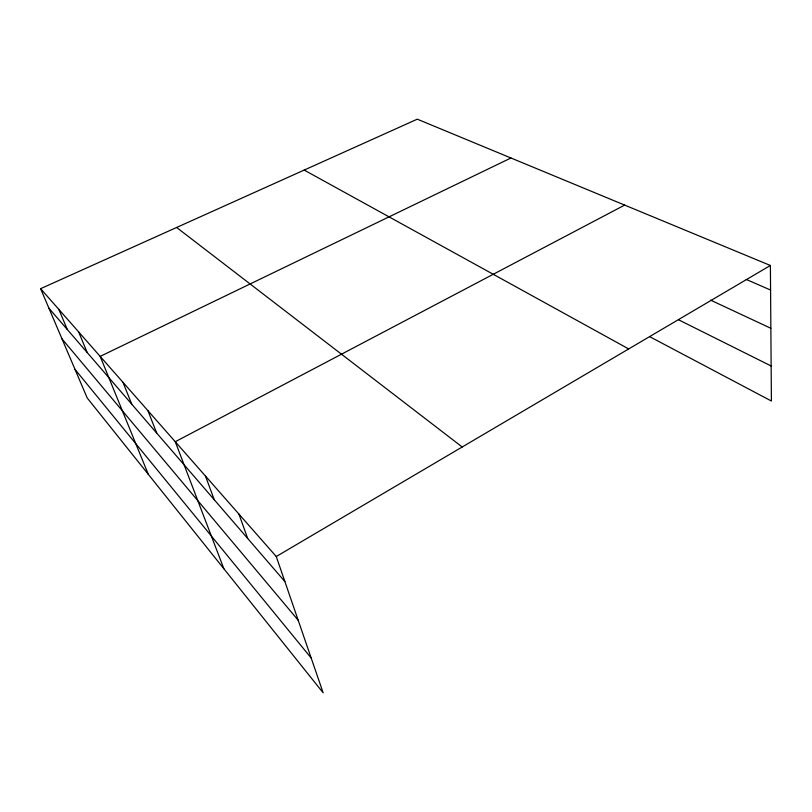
<?xml version="1.0" encoding="UTF-8"?>
<svg xmlns="http://www.w3.org/2000/svg" width="812" height="812" viewBox="0 0 812 812"><rect width="100%" height="100%" fill="white"/><g stroke="black" fill="none" stroke-linecap="round" stroke-linejoin="round"><path stroke-width="1.22" d="M770.395 265.473L417.277 119.181L40.6 288.686L87.178 397.931L323.156 692.819L276.263 556.514L770.395 265.473L771.4 401.016L649.722 336.686M624.661 205.091L175.26 441.728L223.879 568.765M510.951 157.985L100.17 356.387L148.281 474.289M746.198 279.429L770.578 290.036M710.561 300.115L770.862 328.292M678.416 319.715L771.136 365.989M304.165 170.073L628.691 348.937M176.63 227.472L462.211 446.996M40.6 288.686L276.263 556.514M48.933 308.235L284.88 581.554M62.016 338.908L298.197 620.266M75.008 369.389L311.189 658.045M58.85 309.433L67.305 329.52M78.642 331.915L87.209 352.57M122.967 382.3L131.717 404.132M147.896 410.618L156.696 433.07M205.456 476.045L214.277 499.776M238.931 514.087L247.69 538.478"/></g></svg>
